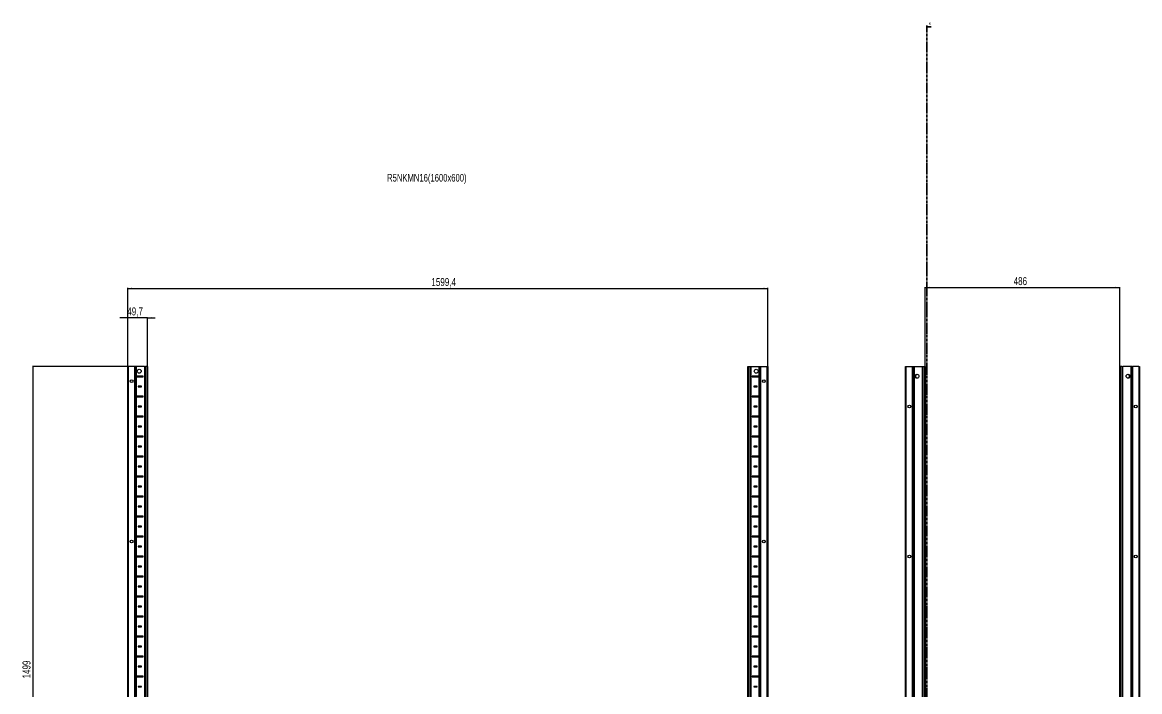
# Model space of a CAD drawing. Header units: millimetres. Extents: x -199 to 5666, y -1847 to 1507.
# Drawn here: x -199 to 2593, y -165 to 1507 of the extents above; entities that cross this region are included whole.
import ezdxf

# ---------------------------------------------------------------- set-up
doc = ezdxf.new("R2010")
doc.units = ezdxf.units.MM
doc.linetypes.add('CENTER', pattern=[10.16, 6.35, -1.27, 1.27, -1.27])
doc.layers.add('FORMAT', color=7, linetype='Continuous')
doc.styles.add('SLDTEXTSTYLE0', font='TXT', dxfattribs={"width": 0.75})
doc.dimstyles.new('SLDDIMSTYLE0', dxfattribs={"dimtxt": 20, "dimasz": 10, "dimexe": 0, "dimexo": 0.0625, "dimgap": 5, "dimtad": 2, "dimdec": 1, "dimrnd": 1e-09, "dimzin": 12, "dimdsep": 46, "dimtxsty": 'SLDTEXTSTYLE0', "dimsah": 1, "dimcen": 0.09, "dimadec": 0, "dimazin": 3, "dimtfac": 1, "dimtofl": 0, "dimtmove": 0, "dimatfit": 3, "dimfxl": 0, "dimfrac": 2, "dimtolj": 1, "dimtzin": 12, "dimarcsym": 0})
doc.dimstyles.new('SLDDIMSTYLE1', dxfattribs={"dimtxt": 20, "dimasz": 10, "dimexe": 0, "dimexo": 0.0625, "dimgap": 5, "dimtad": 2, "dimdec": 1, "dimrnd": 1e-09, "dimzin": 12, "dimdsep": 46, "dimtxsty": 'SLDTEXTSTYLE0', "dimsah": 1, "dimcen": 0.09, "dimadec": 0, "dimazin": 3, "dimtfac": 1, "dimtmove": 0, "dimatfit": 0, "dimfxl": 0, "dimfrac": 2, "dimtolj": 1, "dimtzin": 12, "dimarcsym": 0})

# ---------------------------------------------------------------- blocks, each defined once
blk = doc.blocks.new('_D')
at = {"layer": 'FORMAT'}
for p, q in [((86.4, 647.2), (-174.2, 647.2)), ((-173.2, 647.2), (-173.2, -851.8)), ((86.4, -851.8), (-174.2, -851.8))]:
    blk.add_line(p, q, dxfattribs=at)
for points in [[(-173.2, 647.2), (-174.7, 637.2), (-171.6, 637.2)], [(-173.2, -851.8), (-171.6, -841.8), (-174.7, -841.8)]]:
    blk.add_solid(points, dxfattribs=at)
at = {"layer": 'FORMAT', "insert": (-198.9, -131.8), "char_height": 20, "attachment_point": 1, "rotation": 90, "style": 'SLDTEXTSTYLE0'}
blk.add_mtext('1499', dxfattribs=at)
blk = doc.blocks.new('_D_1')
at = {"layer": 'FORMAT'}
for p, q in [((64, 647.2), (64, 843.6)), ((64, 842.6), (1663.4, 842.6)), ((1663.4, 647.2), (1663.4, 843.6))]:
    blk.add_line(p, q, dxfattribs=at)
for points in [[(64, 842.6), (74, 841.1), (74, 844.2)], [(1663.4, 842.6), (1653.4, 844.2), (1653.4, 841.1)]]:
    blk.add_solid(points, dxfattribs=at)
at = {"layer": 'FORMAT', "insert": (823, 868.4), "char_height": 20, "attachment_point": 1, "style": 'SLDTEXTSTYLE0'}
blk.add_mtext('1599,4', dxfattribs=at)
blk = doc.blocks.new('_D_2')
at = {"layer": 'FORMAT'}
for p, q in [((64, 769.2), (44.7, 769.2)), ((64, 647.2), (64, 770.2)), ((113.7, 769.2), (64, 769.2)), ((113.7, 647.2), (113.7, 770.2)), ((113.7, 769.2), (132.9, 769.2))]:
    blk.add_line(p, q, dxfattribs=at)
for points in [[(64, 769.2), (54, 770.7), (54, 767.7)], [(113.7, 769.2), (123.7, 767.7), (123.7, 770.7)]]:
    blk.add_solid(points, dxfattribs=at)
at = {"layer": 'FORMAT', "insert": (63, 795), "char_height": 20, "attachment_point": 1, "style": 'SLDTEXTSTYLE0'}
blk.add_mtext('49,7', dxfattribs=at)
blk = doc.blocks.new('_D_4')
at = {"layer": 'FORMAT'}
for p, q in [((2057.1, 647.2), (2057.1, 846)), ((2057.1, 845), (2543.1, 845)), ((2543.1, 647.2), (2543.1, 846))]:
    blk.add_line(p, q, dxfattribs=at)
for points in [[(2057.1, 845), (2067.1, 843.5), (2067.1, 846.5)], [(2543.1, 845), (2533.1, 846.5), (2533.1, 843.5)]]:
    blk.add_solid(points, dxfattribs=at)
at = {"layer": 'FORMAT', "insert": (2277.9, 870.8), "char_height": 20, "attachment_point": 1, "style": 'SLDTEXTSTYLE0'}
blk.add_mtext('486', dxfattribs=at)

msp = doc.modelspace()

# ---------------------------------------------------------------- linework, layer by layer
at = {"color": 7, "linetype": 'CENTER', "lineweight": 35}
msp.add_line((2060.78, 1499.09), (2060.78, -1103.67), dxfattribs=at)
at = {"color": 7, "linetype": 'Continuous', "lineweight": 35}
msp.add_line((2071.42, 1496.09), (2060.78, 1496.09), dxfattribs=at)
at = {"color": 7, "linetype": 'Continuous', "lineweight": 25}
for p, q in [((63.98, -851.79), (63.98, 647.21)), ((63.98, 647.21), (65.98, 647.21)), ((81.33, 647.21), (65.98, 647.21)), ((81.33, 647.21), (81.98, 647.21)), ((81.98, -851.79), (81.98, 647.21)), ((81.98, 647.21), (82.56, 647.21)), ((83.77, 647.21), (82.56, 647.21)), ((83.77, -851.79), (83.77, 647.21)), ((83.8, 647.21), (83.77, 647.21)), ((83.8, -851.79), (83.8, 647.21)), ((85.01, 647.21), (83.8, 647.21)), ((85.01, 647.21), (86.42, 647.21)), ((105.83, 647.21), (86.42, 647.21)), ((105.83, 647.21), (106.48, 647.21)), ((106.48, -851.79), (106.48, 647.21)), ((106.48, 647.21), (108.48, 647.21)), ((111.68, 647.21), (108.48, 647.21)), ((111.68, 647.21), (113.68, 647.21)), ((113.68, 647.21), (113.68, -851.79)), ((1613.68, -851.79), (1613.68, 647.21)), ((1613.68, 647.21), (1615.68, 647.21)), ((1615.68, 647.21), (1618.88, 647.21)), ((1618.88, 647.21), (1620.88, 647.21)), ((1620.88, 647.21), (1620.88, -851.79)), ((1620.88, 647.21), (1621.53, 647.21)), ((1621.53, 647.21), (1640.93, 647.21)), ((1640.93, 647.21), (1642.34, 647.21)), ((1642.34, 647.21), (1643.55, 647.21)), ((1643.55, 647.21), (1643.55, -851.79)), ((1643.55, 647.21), (1643.58, 647.21)), ((1643.58, 647.21), (1643.58, -851.79)), ((1643.58, 647.21), (1644.79, 647.21)), ((1644.79, 647.21), (1645.38, 647.21)), ((1645.38, 647.21), (1645.38, -851.79)), ((1645.38, 647.21), (1646.03, 647.21)), ((1646.03, 647.21), (1661.38, 647.21)), ((1661.38, 647.21), (1663.38, 647.21)), ((1663.38, 647.21), (1663.38, -851.79)), ((2007.35, -851.79), (2007.35, 647.21)), ((2007.35, 647.21), (2009.35, 647.21)), ((2009.35, 647.21), (2024.7, 647.21)), ((2024.7, 647.21), (2025.35, 647.21)), ((2025.35, 623.46), (2025.35, 647.21)), ((2025.35, 647.21), (2025.94, 647.21)), ((2025.94, 647.21), (2027.14, 647.21)), ((2027.14, 647.21), (2027.14, -851.79)), ((2027.14, 647.21), (2027.18, 647.21)), ((2027.18, 647.21), (2027.18, -851.79)), ((2027.18, 647.21), (2028.38, 647.21)), ((2028.38, 647.21), (2029.8, 647.21)), ((2029.8, 647.21), (2049.2, 647.21)), ((2049.2, 647.21), (2049.85, 647.21)), ((2049.85, -851.79), (2049.85, 647.21)), ((2049.85, 647.21), (2051.85, 647.21)), ((2051.85, 647.21), (2055.05, 647.21)), ((2055.05, 647.21), (2057.05, 647.21)), ((2057.05, 647.21), (2057.05, -851.79)), ((2543.05, -851.79), (2543.05, 647.21)), ((2543.05, 647.21), (2545.05, 647.21)), ((2548.25, 647.21), (2545.05, 647.21)), ((2548.25, 647.21), (2550.25, 647.21)), ((2550.25, 647.21), (2550.25, -851.79)), ((2550.25, 647.21), (2550.9, 647.21)), ((2570.3, 647.21), (2550.9, 647.21)), ((2570.3, 647.21), (2571.72, 647.21)), ((2572.92, 647.21), (2571.72, 647.21)), ((2572.92, -851.79), (2572.92, 647.21)), ((2572.96, 647.21), (2572.92, 647.21)), ((2572.96, -851.79), (2572.96, 647.21)), ((2574.16, 647.21), (2572.96, 647.21)), ((2574.16, 647.21), (2574.75, 647.21)), ((2574.75, 647.21), (2574.75, 623.46)), ((2574.75, 647.21), (2575.4, 647.21)), ((2590.75, 647.21), (2575.4, 647.21)), ((2590.75, 647.21), (2592.75, 647.21)), ((2592.75, 647.21), (2592.75, -851.79)), ((85.93, 623.35), (85.93, 622.06)), ((86.58, 622.71), (85.93, 623.35)), ((86.58, 622.71), (85.93, 622.06)), ((102.83, 623.46), (86.42, 623.46)), ((86.42, 621.96), (102.83, 621.96)), ((102.08, 622.71), (86.58, 622.71)), ((102.08, 622.71), (102.83, 623.46)), ((102.08, 622.71), (102.83, 621.96)), ((102.83, 621.96), (102.83, 623.46)), ((1625.28, 622.71), (1624.53, 623.46)), ((1640.93, 623.46), (1624.53, 623.46)), ((1624.53, 623.46), (1624.53, 621.96)), ((1625.28, 622.71), (1624.53, 621.96)), ((1624.53, 621.96), (1640.93, 621.96)), ((1625.28, 622.71), (1640.78, 622.71)), ((1640.78, 622.71), (1641.42, 623.35)), ((1640.78, 622.71), (1641.42, 622.06)), ((1641.42, 622.06), (1641.42, 623.35)), ((2025.41, 623.35), (2025.35, 623.46)), ((2025.35, 623.46), (2025.35, 621.96)), ((2025.35, 621.96), (2025.41, 622.06)), ((2025.35, 573.46), (2025.35, 621.96)), ((2025.41, 622.06), (2025.41, 623.35)), ((2035.4, 627.73), (2035.4, 628.14)), ((2564.7, 628.14), (2564.7, 627.73)), ((2574.75, 623.46), (2574.69, 623.35)), ((2574.69, 623.35), (2574.69, 622.06)), ((2574.69, 622.06), (2574.75, 621.96)), ((2574.75, 621.96), (2574.75, 623.46)), ((2574.75, 621.96), (2574.75, 573.46)), ((98.33, 598.46), (90.33, 598.46)), ((90.33, 598.46), (90.33, 596.96)), ((91.08, 597.71), (90.33, 598.46)), ((91.08, 597.71), (90.33, 596.96)), ((90.33, 596.96), (98.33, 596.96)), ((97.58, 597.71), (91.08, 597.71)), ((97.58, 597.71), (98.33, 598.46)), ((97.58, 597.71), (98.33, 596.96)), ((98.33, 596.96), (98.33, 598.46)), ((1629.78, 597.71), (1629.03, 598.46)), ((1629.03, 598.46), (1629.03, 596.96)), ((1637.03, 598.46), (1629.03, 598.46)), ((1629.78, 597.71), (1629.03, 596.96)), ((1629.03, 596.96), (1637.03, 596.96)), ((1629.78, 597.71), (1636.28, 597.71)), ((1636.28, 597.71), (1637.03, 598.46)), ((1636.28, 597.71), (1637.03, 596.96)), ((1637.03, 596.96), (1637.03, 598.46)), ((85.93, 573.35), (85.93, 572.06)), ((86.58, 572.71), (85.93, 573.35)), ((86.58, 572.71), (85.93, 572.06)), ((102.83, 573.46), (86.42, 573.46)), ((86.42, 571.96), (102.83, 571.96)), ((102.08, 572.71), (86.58, 572.71)), ((102.08, 572.71), (102.83, 573.46)), ((102.08, 572.71), (102.83, 571.96)), ((102.83, 571.96), (102.83, 573.46)), ((1625.28, 572.71), (1624.53, 573.46)), ((1624.53, 573.46), (1624.53, 571.96)), ((1640.93, 573.46), (1624.53, 573.46)), ((1625.28, 572.71), (1624.53, 571.96)), ((1624.53, 571.96), (1640.93, 571.96)), ((1625.28, 572.71), (1640.78, 572.71)), ((1640.78, 572.71), (1641.42, 573.35)), ((1640.78, 572.71), (1641.42, 572.06)), ((1641.42, 572.06), (1641.42, 573.35)), ((2025.41, 573.35), (2025.35, 573.46)), ((2025.35, 573.46), (2025.35, 571.96)), ((2025.35, 571.96), (2025.41, 572.06)), ((2025.35, 523.46), (2025.35, 571.96)), ((2025.41, 572.06), (2025.41, 573.35)), ((2574.75, 573.46), (2574.69, 573.35)), ((2574.69, 573.35), (2574.69, 572.06)), ((2574.69, 572.06), (2574.75, 571.96)), ((2574.75, 571.96), (2574.75, 573.46)), ((2574.75, 571.96), (2574.75, 523.46)), ((98.33, 548.46), (90.33, 548.46)), ((90.33, 548.46), (90.33, 546.96)), ((91.08, 547.71), (90.33, 548.46)), ((91.08, 547.71), (90.33, 546.96)), ((90.33, 546.96), (98.33, 546.96)), ((97.58, 547.71), (91.08, 547.71)), ((97.58, 547.71), (98.33, 548.46)), ((97.58, 547.71), (98.33, 546.96)), ((98.33, 546.96), (98.33, 548.46)), ((1629.78, 547.71), (1629.03, 548.46)), ((1637.03, 548.46), (1629.03, 548.46)), ((1629.03, 548.46), (1629.03, 546.96)), ((1629.78, 547.71), (1629.03, 546.96)), ((1629.03, 546.96), (1637.03, 546.96)), ((1629.78, 547.71), (1636.28, 547.71)), ((1636.28, 547.71), (1637.03, 548.46)), ((1636.28, 547.71), (1637.03, 546.96)), ((1637.03, 546.96), (1637.03, 548.46)), ((85.93, 523.35), (85.93, 522.06)), ((86.58, 522.71), (85.93, 523.35)), ((86.58, 522.71), (85.93, 522.06)), ((102.83, 523.46), (86.42, 523.46)), ((86.42, 521.96), (102.83, 521.96)), ((102.08, 522.71), (86.58, 522.71)), ((102.08, 522.71), (102.83, 523.46)), ((102.08, 522.71), (102.83, 521.96)), ((102.83, 521.96), (102.83, 523.46)), ((1625.28, 522.71), (1624.53, 523.46)), ((1640.93, 523.46), (1624.53, 523.46)), ((1624.53, 523.46), (1624.53, 521.96)), ((1625.28, 522.71), (1624.53, 521.96)), ((1624.53, 521.96), (1640.93, 521.96)), ((1625.28, 522.71), (1640.78, 522.71)), ((1640.78, 522.71), (1641.42, 523.35)), ((1640.78, 522.71), (1641.42, 522.06)), ((1641.42, 522.06), (1641.42, 523.35)), ((2025.41, 523.35), (2025.35, 523.46)), ((2025.35, 523.46), (2025.35, 521.96)), ((2025.35, 521.96), (2025.41, 522.06)), ((2025.35, 473.46), (2025.35, 521.96)), ((2025.41, 522.06), (2025.41, 523.35)), ((2574.75, 523.46), (2574.69, 523.35)), ((2574.69, 523.35), (2574.69, 522.06)), ((2574.69, 522.06), (2574.75, 521.96)), ((2574.75, 521.96), (2574.75, 523.46)), ((2574.75, 521.96), (2574.75, 473.46)), ((98.33, 498.46), (90.33, 498.46)), ((90.33, 498.46), (90.33, 496.96)), ((91.08, 497.71), (90.33, 498.46)), ((91.08, 497.71), (90.33, 496.96)), ((90.33, 496.96), (98.33, 496.96)), ((97.58, 497.71), (91.08, 497.71)), ((97.58, 497.71), (98.33, 498.46)), ((97.58, 497.71), (98.33, 496.96)), ((98.33, 496.96), (98.33, 498.46)), ((1637.03, 498.46), (1629.03, 498.46)), ((1629.03, 498.46), (1629.03, 496.96)), ((1629.78, 497.71), (1629.03, 498.46)), ((1629.78, 497.71), (1629.03, 496.96)), ((1629.03, 496.96), (1637.03, 496.96)), ((1629.78, 497.71), (1636.28, 497.71)), ((1636.28, 497.71), (1637.03, 498.46)), ((1636.28, 497.71), (1637.03, 496.96)), ((1637.03, 496.96), (1637.03, 498.46)), ((85.93, 473.35), (85.93, 472.06)), ((86.58, 472.71), (85.93, 473.35)), ((86.58, 472.71), (85.93, 472.06)), ((102.83, 473.46), (86.42, 473.46)), ((86.42, 471.96), (102.83, 471.96)), ((102.08, 472.71), (86.58, 472.71)), ((98.33, 448.46), (90.33, 448.46)), ((90.33, 448.46), (90.33, 446.96)), ((91.08, 447.71), (90.33, 448.46)), ((91.08, 447.71), (90.33, 446.96)), ((90.33, 446.96), (98.33, 446.96)), ((97.58, 447.71), (91.08, 447.71)), ((97.58, 447.71), (98.33, 448.46)), ((97.58, 447.71), (98.33, 446.96)), ((98.33, 446.96), (98.33, 448.46)), ((102.08, 472.71), (102.83, 473.46)), ((102.08, 472.71), (102.83, 471.96)), ((102.83, 471.96), (102.83, 473.46)), ((1640.93, 473.46), (1624.53, 473.46)), ((1624.53, 473.46), (1624.53, 471.96)), ((1625.28, 472.71), (1624.53, 473.46)), ((1625.28, 472.71), (1624.53, 471.96)), ((1624.53, 471.96), (1640.93, 471.96)), ((1625.28, 472.71), (1640.78, 472.71)), ((1637.03, 448.46), (1629.03, 448.46)), ((1629.03, 448.46), (1629.03, 446.96)), ((1629.78, 447.71), (1629.03, 448.46)), ((1629.78, 447.71), (1629.03, 446.96)), ((1629.03, 446.96), (1637.03, 446.96)), ((1629.78, 447.71), (1636.28, 447.71)), ((1636.28, 447.71), (1637.03, 448.46)), ((1636.28, 447.71), (1637.03, 446.96)), ((1637.03, 446.96), (1637.03, 448.46)), ((1640.78, 472.71), (1641.42, 473.35)), ((1640.78, 472.71), (1641.42, 472.06)), ((1641.42, 472.06), (1641.42, 473.35)), ((2025.41, 473.35), (2025.35, 473.46)), ((2025.35, 473.46), (2025.35, 471.96)), ((2025.35, 471.96), (2025.41, 472.06)), ((2025.35, 423.46), (2025.35, 471.96)), ((2025.41, 472.06), (2025.41, 473.35)), ((2574.75, 473.46), (2574.69, 473.35)), ((2574.69, 473.35), (2574.69, 472.06)), ((2574.69, 472.06), (2574.75, 471.96)), ((2574.75, 471.96), (2574.75, 473.46)), ((2574.75, 471.96), (2574.75, 423.46)), ((85.93, 423.35), (85.93, 422.06)), ((86.58, 422.71), (85.93, 423.35)), ((86.58, 422.71), (85.93, 422.06)), ((102.83, 423.46), (86.42, 423.46)), ((86.42, 421.96), (102.83, 421.96)), ((102.08, 422.71), (86.58, 422.71)), ((102.08, 422.71), (102.83, 423.46)), ((102.08, 422.71), (102.83, 421.96)), ((102.83, 421.96), (102.83, 423.46)), ((1640.93, 423.46), (1624.53, 423.46)), ((1624.53, 423.46), (1624.53, 421.96)), ((1625.28, 422.71), (1624.53, 423.46)), ((1625.28, 422.71), (1624.53, 421.96)), ((1624.53, 421.96), (1640.93, 421.96)), ((1625.28, 422.71), (1640.78, 422.71)), ((1640.78, 422.71), (1641.42, 423.35)), ((1640.78, 422.71), (1641.42, 422.06)), ((1641.42, 422.06), (1641.42, 423.35)), ((2025.41, 423.35), (2025.35, 423.46)), ((2025.35, 423.46), (2025.35, 421.96)), ((2025.35, 421.96), (2025.41, 422.06)), ((2025.35, 373.46), (2025.35, 421.96)), ((2025.41, 422.06), (2025.41, 423.35)), ((2574.75, 423.46), (2574.69, 423.35)), ((2574.69, 423.35), (2574.69, 422.06)), ((2574.69, 422.06), (2574.75, 421.96)), ((2574.75, 421.96), (2574.75, 423.46)), ((2574.75, 421.96), (2574.75, 373.46)), ((98.33, 398.46), (90.33, 398.46)), ((90.33, 398.46), (90.33, 396.96)), ((91.08, 397.71), (90.33, 398.46)), ((91.08, 397.71), (90.33, 396.96)), ((90.33, 396.96), (98.33, 396.96)), ((97.58, 397.71), (91.08, 397.71)), ((97.58, 397.71), (98.33, 398.46)), ((97.58, 397.71), (98.33, 396.96)), ((98.33, 396.96), (98.33, 398.46)), ((1637.03, 398.46), (1629.03, 398.46)), ((1629.03, 398.46), (1629.03, 396.96)), ((1629.78, 397.71), (1629.03, 398.46)), ((1629.78, 397.71), (1629.03, 396.96)), ((1629.03, 396.96), (1637.03, 396.96)), ((1629.78, 397.71), (1636.28, 397.71)), ((1636.28, 397.71), (1637.03, 398.46)), ((1636.28, 397.71), (1637.03, 396.96)), ((1637.03, 396.96), (1637.03, 398.46)), ((85.93, 373.35), (85.93, 372.06)), ((86.58, 372.71), (85.93, 373.35)), ((86.58, 372.71), (85.93, 372.06)), ((102.83, 373.46), (86.42, 373.46)), ((86.42, 371.96), (102.83, 371.96)), ((102.08, 372.71), (86.58, 372.71)), ((102.08, 372.71), (102.83, 373.46)), ((102.08, 372.71), (102.83, 371.96)), ((102.83, 371.96), (102.83, 373.46)), ((1640.93, 373.46), (1624.53, 373.46)), ((1624.53, 373.46), (1624.53, 371.96)), ((1625.28, 372.71), (1624.53, 373.46)), ((1625.28, 372.71), (1624.53, 371.96)), ((1624.53, 371.96), (1640.93, 371.96)), ((1625.28, 372.71), (1640.78, 372.71)), ((1640.78, 372.71), (1641.42, 373.35)), ((1640.78, 372.71), (1641.42, 372.06)), ((1641.42, 372.06), (1641.42, 373.35)), ((2025.41, 373.35), (2025.35, 373.46)), ((2025.35, 373.46), (2025.35, 371.96)), ((2025.35, 371.96), (2025.41, 372.06)), ((2025.35, 323.46), (2025.35, 371.96)), ((2025.41, 372.06), (2025.41, 373.35)), ((2574.75, 373.46), (2574.69, 373.35)), ((2574.69, 373.35), (2574.69, 372.06)), ((2574.69, 372.06), (2574.75, 371.96)), ((2574.75, 371.96), (2574.75, 373.46)), ((2574.75, 371.96), (2574.75, 323.46)), ((98.33, 348.46), (90.33, 348.46)), ((90.33, 348.46), (90.33, 346.96)), ((91.08, 347.71), (90.33, 348.46)), ((91.08, 347.71), (90.33, 346.96)), ((90.33, 346.96), (98.33, 346.96)), ((97.58, 347.71), (91.08, 347.71)), ((97.58, 347.71), (98.33, 348.46)), ((97.58, 347.71), (98.33, 346.96)), ((98.33, 346.96), (98.33, 348.46)), ((1637.03, 348.46), (1629.03, 348.46)), ((1629.03, 348.46), (1629.03, 346.96)), ((1629.78, 347.71), (1629.03, 348.46)), ((1629.78, 347.71), (1629.03, 346.96)), ((1629.03, 346.96), (1637.03, 346.96)), ((1629.78, 347.71), (1636.28, 347.71)), ((1636.28, 347.71), (1637.03, 348.46)), ((1636.28, 347.71), (1637.03, 346.96)), ((1637.03, 346.96), (1637.03, 348.46)), ((85.93, 323.35), (85.93, 322.06)), ((86.58, 322.71), (85.93, 323.35)), ((86.58, 322.71), (85.93, 322.06)), ((102.83, 323.46), (86.42, 323.46)), ((86.42, 321.96), (102.83, 321.96)), ((102.08, 322.71), (86.58, 322.71)), ((102.08, 322.71), (102.83, 323.46)), ((102.08, 322.71), (102.83, 321.96)), ((102.83, 321.96), (102.83, 323.46)), ((1640.93, 323.46), (1624.53, 323.46)), ((1624.53, 323.46), (1624.53, 321.96)), ((1625.28, 322.71), (1624.53, 323.46)), ((1625.28, 322.71), (1624.53, 321.96)), ((1624.53, 321.96), (1640.93, 321.96)), ((1625.28, 322.71), (1640.78, 322.71)), ((1640.78, 322.71), (1641.42, 323.35)), ((1640.78, 322.71), (1641.42, 322.06)), ((1641.42, 322.06), (1641.42, 323.35)), ((2025.41, 323.35), (2025.35, 323.46)), ((2025.35, 323.46), (2025.35, 321.96)), ((2025.35, 321.96), (2025.41, 322.06)), ((2025.35, 273.46), (2025.35, 321.96)), ((2025.41, 322.06), (2025.41, 323.35)), ((2574.75, 323.46), (2574.69, 323.35)), ((2574.69, 323.35), (2574.69, 322.06)), ((2574.69, 322.06), (2574.75, 321.96)), ((2574.75, 321.96), (2574.75, 323.46)), ((2574.75, 321.96), (2574.75, 273.46)), ((98.33, 298.46), (90.33, 298.46)), ((90.33, 298.46), (90.33, 296.96)), ((91.08, 297.71), (90.33, 298.46)), ((91.08, 297.71), (90.33, 296.96)), ((90.33, 296.96), (98.33, 296.96)), ((97.58, 297.71), (91.08, 297.71)), ((97.58, 297.71), (98.33, 298.46)), ((97.58, 297.71), (98.33, 296.96)), ((98.33, 296.96), (98.33, 298.46)), ((1637.03, 298.46), (1629.03, 298.46)), ((1629.03, 298.46), (1629.03, 296.96)), ((1629.78, 297.71), (1629.03, 298.46)), ((1629.78, 297.71), (1629.03, 296.96)), ((1629.03, 296.96), (1637.03, 296.96)), ((1629.78, 297.71), (1636.28, 297.71)), ((1636.28, 297.71), (1637.03, 298.46)), ((1636.28, 297.71), (1637.03, 296.96)), ((1637.03, 296.96), (1637.03, 298.46)), ((85.93, 273.35), (85.93, 272.06)), ((86.58, 272.71), (85.93, 273.35)), ((86.58, 272.71), (85.93, 272.06)), ((102.83, 273.46), (86.42, 273.46)), ((86.42, 271.96), (102.83, 271.96)), ((102.08, 272.71), (86.58, 272.71)), ((102.08, 272.71), (102.83, 273.46)), ((102.08, 272.71), (102.83, 271.96)), ((102.83, 271.96), (102.83, 273.46)), ((1640.93, 273.46), (1624.53, 273.46)), ((1624.53, 273.46), (1624.53, 271.96)), ((1625.28, 272.71), (1624.53, 273.46)), ((1625.28, 272.71), (1624.53, 271.96)), ((1624.53, 271.96), (1640.93, 271.96)), ((1625.28, 272.71), (1640.78, 272.71)), ((1640.78, 272.71), (1641.42, 273.35)), ((1640.78, 272.71), (1641.42, 272.06)), ((1641.42, 272.06), (1641.42, 273.35)), ((2025.41, 273.35), (2025.35, 273.46)), ((2025.35, 273.46), (2025.35, 271.96)), ((2025.35, 271.96), (2025.41, 272.06)), ((2025.35, 223.46), (2025.35, 271.96)), ((2025.41, 272.06), (2025.41, 273.35)), ((2574.75, 273.46), (2574.69, 273.35)), ((2574.69, 273.35), (2574.69, 272.06)), ((2574.69, 272.06), (2574.75, 271.96)), ((2574.75, 271.96), (2574.75, 273.46)), ((2574.75, 271.96), (2574.75, 223.46)), ((102.83, 223.46), (86.42, 223.46)), ((98.33, 248.46), (90.33, 248.46)), ((90.33, 248.46), (90.33, 246.96)), ((91.08, 247.71), (90.33, 248.46)), ((91.08, 247.71), (90.33, 246.96)), ((90.33, 246.96), (98.33, 246.96)), ((97.58, 247.71), (91.08, 247.71)), ((97.58, 247.71), (98.33, 248.46)), ((97.58, 247.71), (98.33, 246.96)), ((98.33, 246.96), (98.33, 248.46)), ((102.08, 222.71), (102.83, 223.46)), ((102.83, 221.96), (102.83, 223.46)), ((1640.93, 223.46), (1624.53, 223.46)), ((1624.53, 223.46), (1624.53, 221.96)), ((1625.28, 222.71), (1624.53, 223.46)), ((1637.03, 248.46), (1629.03, 248.46)), ((1629.03, 248.46), (1629.03, 246.96)), ((1629.78, 247.71), (1629.03, 248.46)), ((1629.78, 247.71), (1629.03, 246.96)), ((1629.03, 246.96), (1637.03, 246.96)), ((1629.78, 247.71), (1636.28, 247.71)), ((1636.28, 247.71), (1637.03, 248.46)), ((1636.28, 247.71), (1637.03, 246.96)), ((1637.03, 246.96), (1637.03, 248.46)), ((2025.41, 223.35), (2025.35, 223.46)), ((2025.35, 223.46), (2025.35, 221.96)), ((2574.75, 223.46), (2574.69, 223.35)), ((2574.75, 221.96), (2574.75, 223.46)), ((85.93, 223.35), (85.93, 222.06)), ((86.58, 222.71), (85.93, 223.35)), ((86.58, 222.71), (85.93, 222.06)), ((86.42, 221.96), (102.83, 221.96)), ((102.08, 222.71), (86.58, 222.71)), ((98.33, 198.46), (90.33, 198.46)), ((90.33, 198.46), (90.33, 196.96)), ((91.08, 197.71), (90.33, 198.46)), ((91.08, 197.71), (90.33, 196.96)), ((90.33, 196.96), (98.33, 196.96)), ((97.58, 197.71), (91.08, 197.71)), ((97.58, 197.71), (98.33, 198.46)), ((97.58, 197.71), (98.33, 196.96)), ((98.33, 196.96), (98.33, 198.46)), ((102.08, 222.71), (102.83, 221.96)), ((1625.28, 222.71), (1624.53, 221.96)), ((1624.53, 221.96), (1640.93, 221.96)), ((1625.28, 222.71), (1640.78, 222.71)), ((1637.03, 198.46), (1629.03, 198.46)), ((1629.03, 198.46), (1629.03, 196.96)), ((1629.78, 197.71), (1629.03, 198.46)), ((1629.78, 197.71), (1629.03, 196.96)), ((1629.03, 196.96), (1637.03, 196.96)), ((1629.78, 197.71), (1636.28, 197.71)), ((1636.28, 197.71), (1637.03, 198.46)), ((1636.28, 197.71), (1637.03, 196.96)), ((1637.03, 196.96), (1637.03, 198.46)), ((1640.78, 222.71), (1641.42, 223.35)), ((1640.78, 222.71), (1641.42, 222.06)), ((1641.42, 222.06), (1641.42, 223.35)), ((2025.35, 221.96), (2025.41, 222.06)), ((2025.35, 173.46), (2025.35, 221.96)), ((2025.41, 222.06), (2025.41, 223.35)), ((2574.69, 223.35), (2574.69, 222.06)), ((2574.69, 222.06), (2574.75, 221.96)), ((2574.75, 221.96), (2574.75, 173.46)), ((85.93, 173.35), (85.93, 172.06)), ((86.58, 172.71), (85.93, 173.35)), ((86.58, 172.71), (85.93, 172.06)), ((102.83, 173.46), (86.42, 173.46)), ((86.42, 171.96), (102.83, 171.96)), ((102.08, 172.71), (86.58, 172.71)), ((102.08, 172.71), (102.83, 173.46)), ((102.08, 172.71), (102.83, 171.96)), ((102.83, 171.96), (102.83, 173.46)), ((1640.93, 173.46), (1624.53, 173.46)), ((1624.53, 173.46), (1624.53, 171.96)), ((1625.28, 172.71), (1624.53, 173.46)), ((1625.28, 172.71), (1624.53, 171.96)), ((1624.53, 171.96), (1640.93, 171.96)), ((1625.28, 172.71), (1640.78, 172.71)), ((1640.78, 172.71), (1641.42, 173.35)), ((1640.78, 172.71), (1641.42, 172.06)), ((1641.42, 172.06), (1641.42, 173.35)), ((2025.41, 173.35), (2025.35, 173.46)), ((2025.35, 173.46), (2025.35, 171.96)), ((2025.35, 171.96), (2025.41, 172.06)), ((2025.35, 123.46), (2025.35, 171.96)), ((2025.41, 172.06), (2025.41, 173.35)), ((2574.75, 173.46), (2574.69, 173.35)), ((2574.69, 173.35), (2574.69, 172.06)), ((2574.69, 172.06), (2574.75, 171.96)), ((2574.75, 171.96), (2574.75, 173.46)), ((2574.75, 171.96), (2574.75, 123.46)), ((98.33, 148.46), (90.33, 148.46)), ((90.33, 148.46), (90.33, 146.96)), ((91.08, 147.71), (90.33, 148.46)), ((91.08, 147.71), (90.33, 146.96)), ((90.33, 146.96), (98.33, 146.96)), ((97.58, 147.71), (91.08, 147.71)), ((97.58, 147.71), (98.33, 148.46)), ((97.58, 147.71), (98.33, 146.96)), ((98.33, 146.96), (98.33, 148.46)), ((1637.03, 148.46), (1629.03, 148.46)), ((1629.03, 148.46), (1629.03, 146.96)), ((1629.78, 147.71), (1629.03, 148.46)), ((1629.78, 147.71), (1629.03, 146.96)), ((1629.03, 146.96), (1637.03, 146.96)), ((1629.78, 147.71), (1636.28, 147.71)), ((1636.28, 147.71), (1637.03, 148.46)), ((1636.28, 147.71), (1637.03, 146.96)), ((1637.03, 146.96), (1637.03, 148.46)), ((85.93, 123.35), (85.93, 122.06)), ((86.58, 122.71), (85.93, 123.35)), ((86.58, 122.71), (85.93, 122.06)), ((102.83, 123.46), (86.42, 123.46)), ((86.42, 121.96), (102.83, 121.96)), ((102.08, 122.71), (86.58, 122.71)), ((102.08, 122.71), (102.83, 123.46)), ((102.08, 122.71), (102.83, 121.96)), ((102.83, 121.96), (102.83, 123.46)), ((1640.93, 123.46), (1624.53, 123.46)), ((1624.53, 123.46), (1624.53, 121.96)), ((1625.28, 122.71), (1624.53, 123.46)), ((1625.28, 122.71), (1624.53, 121.96)), ((1624.53, 121.96), (1640.93, 121.96)), ((1625.28, 122.71), (1640.78, 122.71)), ((1640.78, 122.71), (1641.42, 123.35)), ((1640.78, 122.71), (1641.42, 122.06)), ((1641.42, 122.06), (1641.42, 123.35)), ((2025.41, 123.35), (2025.35, 123.46)), ((2025.35, 123.46), (2025.35, 121.96)), ((2025.35, 121.96), (2025.41, 122.06)), ((2025.35, 73.46), (2025.35, 121.96)), ((2025.41, 122.06), (2025.41, 123.35)), ((2574.75, 123.46), (2574.69, 123.35)), ((2574.69, 123.35), (2574.69, 122.06)), ((2574.69, 122.06), (2574.75, 121.96)), ((2574.75, 121.96), (2574.75, 123.46)), ((2574.75, 121.96), (2574.75, 73.46)), ((98.33, 98.46), (90.33, 98.46)), ((90.33, 98.46), (90.33, 96.96)), ((91.08, 97.71), (90.33, 98.46)), ((91.08, 97.71), (90.33, 96.96)), ((90.33, 96.96), (98.33, 96.96)), ((97.58, 97.71), (91.08, 97.71)), ((97.58, 97.71), (98.33, 98.46)), ((97.58, 97.71), (98.33, 96.96)), ((98.33, 96.96), (98.33, 98.46)), ((1637.03, 98.46), (1629.03, 98.46)), ((1629.03, 98.46), (1629.03, 96.96)), ((1629.78, 97.71), (1629.03, 98.46)), ((1629.78, 97.71), (1629.03, 96.96)), ((1629.03, 96.96), (1637.03, 96.96)), ((1629.78, 97.71), (1636.28, 97.71)), ((1636.28, 97.71), (1637.03, 98.46)), ((1636.28, 97.71), (1637.03, 96.96)), ((1637.03, 96.96), (1637.03, 98.46)), ((85.93, 73.35), (85.93, 72.06)), ((86.58, 72.71), (85.93, 73.35)), ((86.58, 72.71), (85.93, 72.06)), ((102.83, 73.46), (86.42, 73.46)), ((86.42, 71.96), (102.83, 71.96)), ((102.08, 72.71), (86.58, 72.71)), ((102.08, 72.71), (102.83, 73.46)), ((102.08, 72.71), (102.83, 71.96)), ((102.83, 71.96), (102.83, 73.46)), ((1640.93, 73.46), (1624.53, 73.46)), ((1624.53, 73.46), (1624.53, 71.96)), ((1625.28, 72.71), (1624.53, 73.46)), ((1625.28, 72.71), (1624.53, 71.96)), ((1624.53, 71.96), (1640.93, 71.96)), ((1625.28, 72.71), (1640.78, 72.71)), ((1640.78, 72.71), (1641.42, 73.35)), ((1640.78, 72.71), (1641.42, 72.06)), ((1641.42, 72.06), (1641.42, 73.35)), ((2025.41, 73.35), (2025.35, 73.46)), ((2025.35, 73.46), (2025.35, 71.96)), ((2025.35, 71.96), (2025.41, 72.06)), ((2025.35, 23.46), (2025.35, 71.96)), ((2025.41, 72.06), (2025.41, 73.35)), ((2574.75, 73.46), (2574.69, 73.35)), ((2574.69, 73.35), (2574.69, 72.06)), ((2574.69, 72.06), (2574.75, 71.96)), ((2574.75, 71.96), (2574.75, 73.46)), ((2574.75, 71.96), (2574.75, 23.46)), ((98.33, 48.46), (90.33, 48.46)), ((90.33, 48.46), (90.33, 46.96)), ((91.08, 47.71), (90.33, 48.46)), ((91.08, 47.71), (90.33, 46.96)), ((90.33, 46.96), (98.33, 46.96)), ((97.58, 47.71), (91.08, 47.71)), ((97.58, 47.71), (98.33, 48.46)), ((97.58, 47.71), (98.33, 46.96)), ((98.33, 46.96), (98.33, 48.46)), ((1637.03, 48.46), (1629.03, 48.46)), ((1629.03, 48.46), (1629.03, 46.96)), ((1629.78, 47.71), (1629.03, 48.46)), ((1629.78, 47.71), (1629.03, 46.96)), ((1629.03, 46.96), (1637.03, 46.96)), ((1629.78, 47.71), (1636.28, 47.71)), ((1636.28, 47.71), (1637.03, 48.46)), ((1636.28, 47.71), (1637.03, 46.96)), ((1637.03, 46.96), (1637.03, 48.46)), ((85.93, 23.35), (85.93, 22.06)), ((86.58, 22.71), (85.93, 23.35)), ((86.58, 22.71), (85.93, 22.06)), ((102.83, 23.46), (86.42, 23.46)), ((86.42, 21.96), (102.83, 21.96)), ((102.08, 22.71), (86.58, 22.71)), ((102.08, 22.71), (102.83, 23.46)), ((102.08, 22.71), (102.83, 21.96)), ((102.83, 21.96), (102.83, 23.46)), ((1640.93, 23.46), (1624.53, 23.46)), ((1624.53, 23.46), (1624.53, 21.96)), ((1625.28, 22.71), (1624.53, 23.46)), ((1625.28, 22.71), (1624.53, 21.96)), ((1624.53, 21.96), (1640.93, 21.96)), ((1625.28, 22.71), (1640.78, 22.71)), ((1640.78, 22.71), (1641.42, 23.35)), ((1640.78, 22.71), (1641.42, 22.06)), ((1641.42, 22.06), (1641.42, 23.35)), ((2025.41, 23.35), (2025.35, 23.46)), ((2025.35, 23.46), (2025.35, 21.96)), ((2025.35, 21.96), (2025.41, 22.06)), ((2025.35, -26.54), (2025.35, 21.96)), ((2025.41, 22.06), (2025.41, 23.35)), ((2574.75, 23.46), (2574.69, 23.35)), ((2574.69, 23.35), (2574.69, 22.06)), ((2574.69, 22.06), (2574.75, 21.96)), ((2574.75, 21.96), (2574.75, 23.46)), ((2574.75, 21.96), (2574.75, -26.54)), ((85.93, -26.65), (85.93, -27.94)), ((86.58, -27.29), (85.93, -26.65)), ((86.58, -27.29), (85.93, -27.94)), ((102.83, -26.54), (86.42, -26.54)), ((102.08, -27.29), (86.58, -27.29)), ((98.33, -1.54), (90.33, -1.54)), ((90.33, -1.54), (90.33, -3.04)), ((91.08, -2.29), (90.33, -1.54)), ((91.08, -2.29), (90.33, -3.04)), ((90.33, -3.04), (98.33, -3.04)), ((97.58, -2.29), (91.08, -2.29)), ((97.58, -2.29), (98.33, -1.54)), ((97.58, -2.29), (98.33, -3.04)), ((98.33, -3.04), (98.33, -1.54)), ((102.08, -27.29), (102.83, -26.54)), ((102.08, -27.29), (102.83, -28.04)), ((102.83, -28.04), (102.83, -26.54)), ((1640.93, -26.54), (1624.53, -26.54)), ((1624.53, -26.54), (1624.53, -28.04)), ((1625.28, -27.29), (1624.53, -26.54)), ((1625.28, -27.29), (1624.53, -28.04)), ((1625.28, -27.29), (1640.78, -27.29)), ((1637.03, -1.54), (1629.03, -1.54)), ((1629.03, -1.54), (1629.03, -3.04)), ((1629.78, -2.29), (1629.03, -1.54)), ((1629.78, -2.29), (1629.03, -3.04)), ((1629.03, -3.04), (1637.03, -3.04)), ((1629.78, -2.29), (1636.28, -2.29)), ((1636.28, -2.29), (1637.03, -1.54)), ((1636.28, -2.29), (1637.03, -3.04)), ((1637.03, -3.04), (1637.03, -1.54)), ((1640.78, -27.29), (1641.42, -26.65)), ((1640.78, -27.29), (1641.42, -27.94)), ((1641.42, -27.94), (1641.42, -26.65)), ((2025.41, -26.65), (2025.35, -26.54)), ((2025.35, -26.54), (2025.35, -28.04)), ((2025.41, -27.94), (2025.41, -26.65)), ((2574.75, -26.54), (2574.69, -26.65)), ((2574.69, -26.65), (2574.69, -27.94)), ((2574.75, -28.04), (2574.75, -26.54)), ((86.42, -28.04), (102.83, -28.04)), ((98.33, -51.54), (90.33, -51.54)), ((90.33, -51.54), (90.33, -53.04)), ((91.08, -52.29), (90.33, -51.54)), ((91.08, -52.29), (90.33, -53.04)), ((90.33, -53.04), (98.33, -53.04)), ((97.58, -52.29), (91.08, -52.29)), ((97.58, -52.29), (98.33, -51.54)), ((97.58, -52.29), (98.33, -53.04)), ((98.33, -53.04), (98.33, -51.54)), ((1624.53, -28.04), (1640.93, -28.04)), ((1637.03, -51.54), (1629.03, -51.54)), ((1629.03, -51.54), (1629.03, -53.04)), ((1629.78, -52.29), (1629.03, -51.54)), ((1629.78, -52.29), (1629.03, -53.04)), ((1629.03, -53.04), (1637.03, -53.04)), ((1629.78, -52.29), (1636.28, -52.29)), ((1636.28, -52.29), (1637.03, -51.54)), ((1636.28, -52.29), (1637.03, -53.04)), ((1637.03, -53.04), (1637.03, -51.54)), ((2025.35, -28.04), (2025.41, -27.94)), ((2025.35, -76.54), (2025.35, -28.04)), ((2574.69, -27.94), (2574.75, -28.04)), ((2574.75, -28.04), (2574.75, -76.54)), ((85.93, -76.65), (85.93, -77.94)), ((86.58, -77.29), (85.93, -76.65)), ((86.58, -77.29), (85.93, -77.94)), ((102.83, -76.54), (86.42, -76.54)), ((86.42, -78.04), (102.83, -78.04)), ((102.08, -77.29), (86.58, -77.29)), ((102.08, -77.29), (102.83, -76.54)), ((102.08, -77.29), (102.83, -78.04)), ((102.83, -78.04), (102.83, -76.54)), ((1640.93, -76.54), (1624.53, -76.54)), ((1624.53, -76.54), (1624.53, -78.04)), ((1625.28, -77.29), (1624.53, -76.54)), ((1625.28, -77.29), (1624.53, -78.04)), ((1624.53, -78.04), (1640.93, -78.04)), ((1625.28, -77.29), (1640.78, -77.29)), ((1640.78, -77.29), (1641.42, -76.65)), ((1640.78, -77.29), (1641.42, -77.94)), ((1641.42, -77.94), (1641.42, -76.65)), ((2025.41, -76.65), (2025.35, -76.54)), ((2025.35, -76.54), (2025.35, -78.04)), ((2025.35, -78.04), (2025.41, -77.94)), ((2025.35, -126.54), (2025.35, -78.04)), ((2025.41, -77.94), (2025.41, -76.65)), ((2574.75, -76.54), (2574.69, -76.65)), ((2574.69, -76.65), (2574.69, -77.94)), ((2574.69, -77.94), (2574.75, -78.04)), ((2574.75, -78.04), (2574.75, -76.54)), ((2574.75, -78.04), (2574.75, -126.54)), ((98.33, -101.54), (90.33, -101.54)), ((90.33, -101.54), (90.33, -103.04)), ((91.08, -102.29), (90.33, -101.54)), ((91.08, -102.29), (90.33, -103.04)), ((90.33, -103.04), (98.33, -103.04)), ((97.58, -102.29), (91.08, -102.29)), ((97.58, -102.29), (98.33, -101.54)), ((97.58, -102.29), (98.33, -103.04)), ((98.33, -103.04), (98.33, -101.54)), ((1637.03, -101.54), (1629.03, -101.54)), ((1629.03, -101.54), (1629.03, -103.04)), ((1629.78, -102.29), (1629.03, -101.54)), ((1629.78, -102.29), (1629.03, -103.04)), ((1629.03, -103.04), (1637.03, -103.04)), ((1629.78, -102.29), (1636.28, -102.29)), ((1636.28, -102.29), (1637.03, -101.54)), ((1636.28, -102.29), (1637.03, -103.04)), ((1637.03, -103.04), (1637.03, -101.54)), ((85.93, -126.65), (85.93, -127.94)), ((86.58, -127.29), (85.93, -126.65)), ((86.58, -127.29), (85.93, -127.94)), ((102.83, -126.54), (86.42, -126.54)), ((86.42, -128.04), (102.83, -128.04)), ((102.08, -127.29), (86.58, -127.29)), ((102.08, -127.29), (102.83, -126.54)), ((102.08, -127.29), (102.83, -128.04)), ((102.83, -128.04), (102.83, -126.54)), ((1640.93, -126.54), (1624.53, -126.54)), ((1624.53, -126.54), (1624.53, -128.04)), ((1625.28, -127.29), (1624.53, -126.54)), ((1625.28, -127.29), (1624.53, -128.04)), ((1624.53, -128.04), (1640.93, -128.04)), ((1625.28, -127.29), (1640.78, -127.29)), ((1640.78, -127.29), (1641.42, -126.65)), ((1640.78, -127.29), (1641.42, -127.94)), ((1641.42, -127.94), (1641.42, -126.65)), ((2025.41, -126.65), (2025.35, -126.54)), ((2025.35, -126.54), (2025.35, -128.04)), ((2025.35, -128.04), (2025.41, -127.94)), ((2025.35, -176.54), (2025.35, -128.04)), ((2025.41, -127.94), (2025.41, -126.65)), ((2574.75, -126.54), (2574.69, -126.65)), ((2574.69, -126.65), (2574.69, -127.94)), ((2574.69, -127.94), (2574.75, -128.04)), ((2574.75, -128.04), (2574.75, -126.54)), ((2574.75, -128.04), (2574.75, -176.54)), ((98.33, -151.54), (90.33, -151.54)), ((90.33, -151.54), (90.33, -153.04)), ((91.08, -152.29), (90.33, -151.54)), ((91.08, -152.29), (90.33, -153.04)), ((90.33, -153.04), (98.33, -153.04)), ((97.58, -152.29), (91.08, -152.29)), ((97.58, -152.29), (98.33, -151.54)), ((97.58, -152.29), (98.33, -153.04)), ((98.33, -153.04), (98.33, -151.54)), ((1637.03, -151.54), (1629.03, -151.54)), ((1629.03, -151.54), (1629.03, -153.04)), ((1629.78, -152.29), (1629.03, -151.54)), ((1629.78, -152.29), (1629.03, -153.04)), ((1629.03, -153.04), (1637.03, -153.04)), ((1629.78, -152.29), (1636.28, -152.29)), ((1636.28, -152.29), (1637.03, -151.54)), ((1636.28, -152.29), (1637.03, -153.04)), ((1637.03, -153.04), (1637.03, -151.54))]:
    msp.add_line(p, q, dxfattribs=at)
at = {"color": 8, "linetype": 'Continuous', "lineweight": 18}
for p, q in [((65.98, 647.21), (65.98, -851.79)), ((81.33, -851.79), (81.33, 647.21)), ((82.56, 647.21), (82.56, -851.79)), ((85.01, -851.79), (85.01, 647.21)), ((86.42, 647.21), (86.42, 623.46)), ((105.83, -851.79), (105.83, 647.21)), ((108.48, 647.21), (108.48, -851.79)), ((111.68, -851.79), (111.68, 647.21)), ((1615.68, 647.21), (1615.68, -851.79)), ((1618.88, -851.79), (1618.88, 647.21)), ((1621.53, 647.21), (1621.53, -851.79)), ((1640.93, 623.46), (1640.93, 647.21)), ((1642.34, 647.21), (1642.34, -851.79)), ((1644.79, -851.79), (1644.79, 647.21)), ((1646.03, 647.21), (1646.03, -851.79)), ((1661.38, -851.79), (1661.38, 647.21)), ((2009.35, 647.21), (2009.35, -851.79)), ((2024.7, -851.79), (2024.7, 647.21)), ((2025.94, 647.21), (2025.94, -851.79)), ((2028.38, -851.79), (2028.38, 647.21)), ((2029.8, 647.21), (2029.8, -851.79)), ((2049.2, -851.79), (2049.2, 647.21)), ((2051.85, 647.21), (2051.85, -851.79)), ((2055.05, -851.79), (2055.05, 647.21)), ((2545.05, 647.21), (2545.05, -851.79)), ((2548.25, -851.79), (2548.25, 647.21)), ((2550.9, 647.21), (2550.9, -851.79)), ((2570.3, -851.79), (2570.3, 647.21)), ((2571.72, 647.21), (2571.72, -851.79)), ((2574.16, -851.79), (2574.16, 647.21)), ((2575.4, 647.21), (2575.4, -851.79)), ((2590.75, -851.79), (2590.75, 647.21)), ((86.42, 621.96), (86.42, 573.46)), ((1640.93, 573.46), (1640.93, 621.96)), ((86.42, 571.96), (86.42, 523.46)), ((1640.93, 523.46), (1640.93, 571.96)), ((86.42, 521.96), (86.42, 473.46)), ((1640.93, 473.46), (1640.93, 521.96)), ((86.42, 471.96), (86.42, 423.46)), ((1640.93, 423.46), (1640.93, 471.96)), ((86.42, 421.96), (86.42, 373.46)), ((1640.93, 373.46), (1640.93, 421.96)), ((86.42, 371.96), (86.42, 323.46)), ((1640.93, 323.46), (1640.93, 371.96)), ((86.42, 321.96), (86.42, 273.46)), ((1640.93, 273.46), (1640.93, 321.96)), ((86.42, 271.96), (86.42, 223.46)), ((1640.93, 223.46), (1640.93, 271.96)), ((86.42, 221.96), (86.42, 173.46)), ((1640.93, 173.46), (1640.93, 221.96)), ((86.42, 171.96), (86.42, 123.46)), ((1640.93, 123.46), (1640.93, 171.96)), ((86.42, 121.96), (86.42, 73.46)), ((1640.93, 73.46), (1640.93, 121.96)), ((86.42, 71.96), (86.42, 23.46)), ((1640.93, 23.46), (1640.93, 71.96)), ((86.42, 21.96), (86.42, -26.54)), ((1640.93, -26.54), (1640.93, 21.96)), ((86.42, -28.04), (86.42, -76.54)), ((1640.93, -76.54), (1640.93, -28.04)), ((86.42, -78.04), (86.42, -126.54)), ((1640.93, -126.54), (1640.93, -78.04)), ((86.42, -128.04), (86.42, -176.54)), ((1640.93, -176.54), (1640.93, -128.04))]:
    msp.add_line(p, q, dxfattribs=at)
at = {"color": 7, "linetype": 'Continuous', "lineweight": 25}
for centre, radius in [((92.83, 635.71), 5), ((1634.53, 635.71), 5), ((2036.2, 623.21), 5), ((2563.9, 623.21), 5), ((73.83, 610.71), 3.5), ((1653.53, 610.71), 3.5), ((2017.25, 547.71), 3.5), ((2582.85, 547.71), 3.5), ((73.83, 210.21), 3.5), ((1653.53, 210.21), 3.5), ((2017.25, 172.71), 3.5), ((2582.85, 172.71), 3.5)]:
    msp.add_circle(centre, radius, dxfattribs=at)
for centre, radius, start, end in [((2037.7, 622.71), 5.25, 119.14074, 233.81086), ((2034.9, 627.73), 0.5, 299.14074, 0), ((2565.2, 627.73), 0.5, 180, 240.85926), ((2562.4, 622.71), 5.25, 306.18918, 60.85926)]:
    msp.add_arc(centre, radius, start, end, dxfattribs=at)
for centre, start_param, end_param in [((86.42, 619.99), 0, 0.2482694), ((86.42, 625.42), 2.8933233, 3.1415927), ((1640.93, 619.99), 6.0349159, 6.2831853), ((1640.93, 625.42), 3.1415927, 3.389862), ((86.42, 569.99), 0, 0.2482694), ((86.42, 575.42), 2.8933233, 3.1415927), ((1640.93, 569.99), 6.0349159, 6.2831853), ((1640.93, 575.42), 3.1415927, 3.389862), ((86.42, 519.99), 0, 0.2482694), ((86.42, 525.42), 2.8933233, 3.1415927), ((1640.93, 519.99), 6.0349159, 6.2831853), ((1640.93, 525.42), 3.1415927, 3.389862), ((86.42, 469.99), 0, 0.2482694), ((86.42, 475.42), 2.8933233, 3.1415927), ((1640.93, 469.99), 6.0349159, 6.2831853), ((1640.93, 475.42), 3.1415927, 3.389862), ((86.42, 419.99), 0, 0.2482694), ((86.42, 425.42), 2.8933233, 3.1415927), ((1640.93, 419.99), 6.0349159, 6.2831853), ((1640.93, 425.42), 3.1415927, 3.389862), ((86.42, 369.99), 0, 0.2482694), ((86.42, 375.42), 2.8933233, 3.1415927), ((1640.93, 369.99), 6.0349159, 6.2831853), ((1640.93, 375.42), 3.1415927, 3.389862), ((86.42, 319.99), 0, 0.2482694), ((86.42, 325.42), 2.8933233, 3.1415927), ((1640.93, 319.99), 6.0349159, 6.2831853), ((1640.93, 325.42), 3.1415927, 3.389862), ((86.42, 269.99), 0, 0.2482694), ((86.42, 275.42), 2.8933233, 3.1415927), ((1640.93, 269.99), 6.0349159, 6.2831853), ((1640.93, 275.42), 3.1415927, 3.389862), ((86.42, 219.99), 0, 0.2482694), ((1640.93, 219.99), 6.0349159, 6.2831853), ((86.42, 225.42), 2.8933233, 3.1415927), ((1640.93, 225.42), 3.1415927, 3.389862), ((86.42, 169.99), 0, 0.2482694), ((86.42, 175.42), 2.8933233, 3.1415927), ((1640.93, 169.99), 6.0349159, 6.2831853), ((1640.93, 175.42), 3.1415927, 3.389862), ((86.42, 119.99), 0, 0.2482694), ((86.42, 125.42), 2.8933233, 3.1415927), ((1640.93, 119.99), 6.0349159, 6.2831853), ((1640.93, 125.42), 3.1415927, 3.389862), ((86.42, 69.99), 0, 0.2482694), ((86.42, 75.42), 2.8933233, 3.1415927), ((1640.93, 69.99), 6.0349159, 6.2831853), ((1640.93, 75.42), 3.1415927, 3.389862), ((86.42, 19.99), 0, 0.2482694), ((86.42, 25.42), 2.8933233, 3.1415927), ((1640.93, 19.99), 6.0349159, 6.2831853), ((1640.93, 25.42), 3.1415927, 3.389862), ((86.42, -30.01), 0, 0.2482694), ((1640.93, -30.01), 6.0349159, 6.2831853), ((86.42, -24.58), 2.8933233, 3.1415927), ((1640.93, -24.58), 3.1415927, 3.389862), ((86.42, -80.01), 0, 0.2482694), ((86.42, -74.58), 2.8933233, 3.1415927), ((1640.93, -80.01), 6.0349159, 6.2831853), ((1640.93, -74.58), 3.1415927, 3.389862), ((86.42, -130.01), 0, 0.2482694), ((86.42, -124.58), 2.8933233, 3.1415927), ((1640.93, -130.01), 6.0349159, 6.2831853), ((1640.93, -124.58), 3.1415927, 3.389862)]:
    msp.add_ellipse(centre, major_axis=(0, 3.46), ratio=0.5773503, start_param=start_param, end_param=end_param, dxfattribs=at)
at = {"color": 7, "linetype": 'Continuous', "lineweight": 35}
msp.add_solid([(2060.78, 1496.09), (2067.78, 1494.97), (2067.78, 1497.21)], dxfattribs=at)

# ---------------------------------------------------------------- texts
at = {"color": 7, "linetype": 'Continuous', "insert": (2065.98, 1507.09), "char_height": 7, "attachment_point": 1, "style": 'SLDTEXTSTYLE0'}
msp.add_mtext('K', dxfattribs=at)
at = {"layer": 'FORMAT', "insert": (712.24, 1128.39), "char_height": 19.05, "attachment_point": 1, "style": 'SLDTEXTSTYLE0'}
msp.add_mtext('R5NKMN16(1600x600)', dxfattribs=at)

# ---------------------------------------------------------------- dimensions: what is measured, and where the dimension line sits
at = {"layer": 'FORMAT'}
for base, p1, p2, angle, picture, middle in [((1663.38, 842.62), (63.98, 647.21), (1663.38, 647.21), 0, '_D_1', (863.68, 842.62)), ((2543.05, 845), (2057.05, 647.21), (2543.05, 647.21), 0, '_D_4', (2300.05, 845)), ((-173.15, -851.79), (86.42, 647.21), (86.42, -851.79), 90, '_D', (-173.15, -102.29))]:
    dim = msp.add_linear_dim(base=base, p1=p1, p2=p2, angle=angle, dimstyle='SLDDIMSTYLE0', dxfattribs=at)
    dim.commit()
    dim.dimension.update_dxf_attribs({"geometry": picture, "text_midpoint": middle, "dimtype": 160})
dim = msp.add_linear_dim(base=(63.98, 769.21), p1=(113.68, 647.21), p2=(63.98, 647.21), dimstyle='SLDDIMSTYLE1', dxfattribs=at)
dim.commit()
dim.dimension.update_dxf_attribs({"geometry": '_D_2', "text_midpoint": (88.83, 769.21), "dimtype": 160})

doc.saveas('drawing.dxf')
